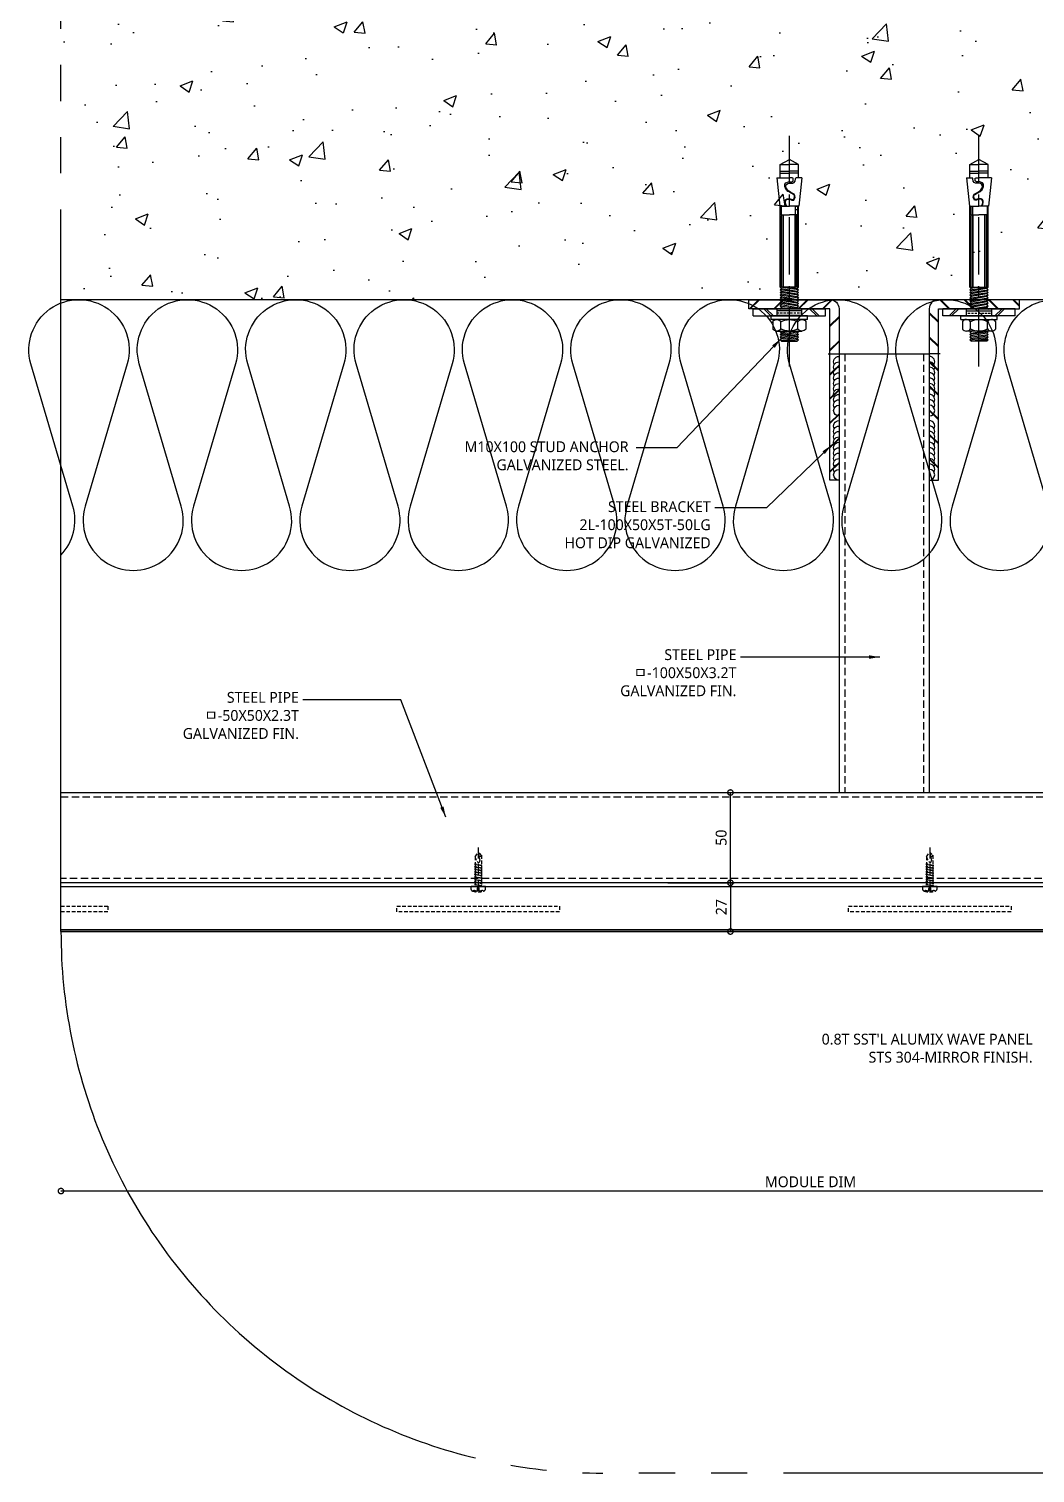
# Model space of a CAD drawing. Header units: millimetres. Extents: x 3584 to 9537, y 842 to 7828.
# Drawn here: x 5466 to 6023, y 6228 to 7028 of the extents above; entities that cross this region are included whole.
import ezdxf

# ---------------------------------------------------------------- set-up
doc = ezdxf.new("R2010")
doc.units = ezdxf.units.MM
doc.set_wipeout_variables(frame=1)
for name, pattern in [('CENTER', [50.8, 31.75, -6.35, 6.35, -6.35]), ('DASHED', [19.05, 12.7, -6.35]), ('HIDDEN', [3, 2, -1]), ('PHANTOM', [25, 20, -1, 1, -1, 1, -1])]:
    doc.linetypes.add(name, pattern=pattern)
doc.layers.get('DEFPOINTS').update_dxf_attribs({"color": 142, "lineweight": 30})
for name, color, linetype in [('0-DIM', 7, 'Continuous'), ('0-WELDING', 1, 'Continuous'), ('1', 1, 'Continuous'), ('2', 2, 'Continuous'), ('2-SCREW-BOLT', 2, 'Continuous'), ('3', 3, 'CENTER'), ('4', 4, 'Continuous'), ('7', 7, 'Continuous'), ('8', 8, 'Continuous'), ('CASTFIX', 1, 'Continuous'), ('CON', 2, 'Continuous'), ('MRK1', 3, 'Continuous'), ('Net truc', 31, 'CENTER'), ('TEXT', 7, 'Continuous'), ('xref_section$0$CON', 2, 'Continuous'), ('xref_section$0$INSUL', 8, 'Continuous')]:
    doc.layers.add(name, color=color, linetype=linetype)
doc.layers.add('def', color=213, linetype='Continuous', plot=False)
doc.styles.add('맑은고딕', font='malgun.ttf')
doc.dimstyles.new('HD-2', dxfattribs={"dimscale": 2, "dimtxt": 3, "dimasz": 3, "dimexe": 1, "dimexo": 3, "dimgap": 1, "dimtad": 1, "dimdec": 1, "dimzin": 12, "dimdsep": 46, "dimtxsty": '맑은고딕', "dimblk": 'DOTSMALL', "dimcen": 1, "dimclrd": 2, "dimclre": 2, "dimclrt": 7, "dimadec": 1, "dimazin": 2, "dimtfac": 1, "dimtdec": 1, "dimtix": 1, "dimtmove": 2, "dimatfit": 3, "dimfxl": 1, "dimtolj": 1, "dimtzin": 12, "dimlwd": -1, "dimlwe": -1, "dimarcsym": 0})

# ---------------------------------------------------------------- blocks, each defined once
blk = doc.blocks.new('Set Anchor')
at = {"layer": '1'}
h = blk.add_hatch(dxfattribs=at)
h.set_pattern_fill('ANSI33', color=256, scale=10, angle=135, style=0)
h.set_pattern_definition([(180, (-2444.4873, -986.835), (-1e-15, -2.5), []), (180, (-2445.7373, -985.585), (-1e-15, -2.5), [1.25, -0.625])])
h.paths.add_polyline_path([(0, 4), (-7, 4), (-7, 0), (0, 0)])
h.paths.add_polyline_path([(7, 4), (0, 4), (0, 0), (7, 0)])
at = {"color": 1, "linetype": 'CENTER'}
blk.add_line((0, 31.93), (0, -95.78), dxfattribs=at)
for p, q in [((-20, 4), (20, 4)), ((-20, 4), (-20, 0)), ((-20, 0), (20, 0)), ((20, 4), (20, 0))]:
    blk.add_line(p, q)
at = {"layer": '1'}
blk.add_lwpolyline([(-7, 4), (7, 4), (7, 0), (-7, 0)], close=True, dxfattribs=at)
at = {"layer": '2'}
for p, q in [((-5.04, 17.31), (4.25, 18.04)), ((-5.04, 17.31), (4.25, 18.04)), ((5, 17.29), (-5, 15.83)), ((5, 17.29), (-5, 15.83)), ((4.25, 18.04), (-4.29, 16.55)), ((4.25, 18.04), (-4.29, 16.55)), ((-4.29, 18.02), (4.21, 18.02)), ((-4.29, 18.02), (4.21, 18.02)), ((4.25, 16.54), (-4.29, 15.05)), ((4.25, 16.54), (-4.29, 15.05)), ((-9.21, 7.11), (-9.21, 11.3)), ((-9.21, 7.11), (-9.21, 11.3)), ((-7, 12.4), (7, 12.4)), ((-7, 12.4), (7, 12.4)), ((-5.04, 14.29), (-4.29, 13.54)), ((-5.04, 14.29), (-4.29, 13.54)), ((-5.04, 12.79), (-4.29, 13.54)), ((-5.04, 12.79), (-4.29, 13.54)), ((-5.04, 12.79), (-4.65, 12.4)), ((-5.04, 12.79), (-4.65, 12.4)), ((5, 15.79), (-5, 14.26)), ((5, 15.79), (-5, 14.26)), ((-5, 12.76), (5, 14.29)), ((-5, 12.76), (5, 14.29)), ((-4.67, 11.13), (-4.67, 7.27)), ((-4.67, 11.13), (-4.67, 7.27)), ((-4.29, 13.54), (4.25, 15.04)), ((-4.29, 13.54), (4.25, 15.04)), ((4.25, 13.54), (-2.22, 12.4)), ((4.25, 13.54), (-2.22, 12.4)), ((1.6, 12.26), (5, 12.78)), ((1.6, 12.26), (5, 12.78)), ((4.25, 13.54), (5, 14.29)), ((4.25, 13.54), (5, 14.29)), ((4.25, 13.54), (5, 12.78)), ((4.25, 13.54), (5, 12.78)), ((4.62, 12.4), (5, 12.78)), ((4.62, 12.4), (5, 12.78)), ((4.67, 11.13), (4.67, 7.27)), ((4.67, 11.13), (4.67, 7.27)), ((9.21, 7.11), (9.21, 11.3)), ((9.21, 7.11), (9.21, 11.3)), ((10.12, 6), (-10.12, 6)), ((-10.12, 6), (-10.12, 4)), ((-5.04, 0.66), (-5.04, 0.66)), ((-5.04, 0.66), (-5.04, 0.66)), ((4.54, 0), (-5.04, -1.5)), ((4.54, 0), (-5.04, -1.5)), ((-4.29, -0.75), (-0.21, 0)), ((-4.29, -0.75), (-0.21, 0)), ((4.25, -0.67), (4.93, 0)), ((4.25, -0.67), (4.93, 0)), ((10.12, 6), (10.12, 4)), ((-5.04, 0), (-4.29, -0.75)), ((-5.04, 0), (-4.29, -0.75)), ((-5.04, -1.5), (-4.29, -0.75)), ((-5.04, -1.5), (-4.29, -0.75)), ((-5.04, -1.5), (-4.29, -2.25)), ((-5.04, -1.5), (-4.29, -2.25)), ((-5.04, -3), (-4.29, -2.25)), ((-5.04, -3), (-4.29, -2.25)), ((-5.04, -3), (-4.29, -3.75)), ((-5.04, -4.5), (-4.29, -3.75)), ((-5.04, -4.5), (-4.29, -5.25)), ((-5.04, -6), (-4.29, -5.25)), ((-5.04, -6), (-4.29, -6.75)), ((-5.04, -7.51), (-4.29, -6.75)), ((-5.04, -7.51), (-4.29, -8.26)), ((5, -1.42), (-5, -2.99)), ((5, -1.42), (-5, -2.99)), ((5, -2.93), (-5, -4.49)), ((5, -2.93), (-5, -4.49)), ((5, -4.43), (-5, -5.99)), ((5, -4.43), (-5, -5.99)), ((5, -5.93), (-5, -7.49)), ((5, -5.93), (-5, -7.49)), ((5, -7.43), (-5, -8.99)), ((5, -7.43), (-5, -8.99)), ((-4.29, -2.25), (4.25, -0.67)), ((-4.29, -2.25), (4.25, -0.67)), ((-4.29, -3.75), (4.25, -2.18)), ((-4.29, -5.25), (4.25, -3.68)), ((-4.29, -6.75), (4.25, -5.18)), ((-4.29, -8.26), (4.25, -6.68)), ((4.25, -0.67), (5, -1.42)), ((4.25, -0.67), (5, -1.42)), ((4.25, -2.18), (5, -1.42)), ((4.25, -2.18), (5, -1.42)), ((4.25, -2.18), (5, -2.93)), ((4.25, -2.18), (5, -2.93)), ((4.25, -3.68), (5, -2.93)), ((4.25, -3.68), (5, -2.93)), ((4.25, -3.68), (5, -4.43)), ((4.25, -3.68), (5, -4.43)), ((4.25, -5.18), (5, -4.43)), ((4.25, -5.18), (5, -4.43)), ((4.25, -5.18), (5, -5.93)), ((4.25, -5.18), (5, -5.93)), ((4.25, -6.68), (5, -5.93)), ((4.25, -6.68), (5, -5.93)), ((4.25, -6.68), (5, -7.43)), ((4.25, -6.68), (5, -7.43)), ((4.25, -8.18), (5, -7.43)), ((4.25, -8.18), (5, -7.43)), ((-5.04, -9.01), (-4.29, -8.26)), ((-5.04, -9.01), (-4.29, -9.76)), ((-5.04, -10.51), (-4.29, -9.76)), ((-5.04, -10.51), (-4.29, -11.26)), ((5, -8.93), (-5, -10.5)), ((5, -8.93), (-5, -10.5)), ((5, -10.43), (-5, -11.93)), ((-5, -11.93), (-4.29, -11.26)), ((-5, -11.93), (-5, -56.84)), ((-5, -11.93), (-5, -56.84)), ((5, -11.93), (-5, -11.93)), ((-4.8, -11.93), (-4.8, -51.72)), ((-4.8, -11.93), (-4.8, -51.72)), ((-4.51, -11.93), (-4.51, -51.72)), ((-4.51, -11.93), (-4.51, -51.72)), ((-4.29, -9.76), (4.25, -8.18)), ((-4.29, -11.26), (4.25, -9.68)), ((-4.24, -11.93), (-4.24, -51.72)), ((-4.24, -11.93), (-4.24, -51.72)), ((-3.19, -11.93), (-3.19, -51.72)), ((-3.19, -11.93), (-3.19, -51.72)), ((0.66, -11.93), (4.25, -11.18)), ((3.34, -11.93), (3.34, -56.84)), ((4.24, -11.93), (4.24, -51.72)), ((4.24, -11.93), (4.24, -51.72)), ((4.25, -8.18), (5, -8.93)), ((4.25, -8.18), (5, -8.93)), ((4.25, -9.68), (5, -8.93)), ((4.25, -9.68), (5, -8.93)), ((4.25, -9.68), (5, -10.43)), ((4.25, -9.68), (5, -10.43)), ((4.25, -11.18), (5, -10.43)), ((4.25, -11.18), (5, -10.43)), ((4.25, -11.18), (5, -11.93)), ((4.25, -11.18), (5, -11.93)), ((4.51, -11.93), (4.51, -51.72)), ((4.51, -11.93), (4.51, -51.72)), ((4.8, -11.93), (4.8, -51.72)), ((4.8, -11.93), (4.8, -51.72)), ((5, -11.93), (5, -56.84)), ((5, -11.93), (5, -56.84)), ((-4.5, -51.98), (0, -51.98)), ((-4.5, -51.98), (0, -51.98)), ((-4.5, -56.78), (-4.5, -51.98)), ((-4.5, -56.78), (-4.5, -51.98)), ((4.5, -51.98), (0, -51.98)), ((4.5, -51.98), (0, -51.98)), ((4.5, -56.78), (4.5, -51.98)), ((4.5, -56.78), (4.5, -51.98)), ((-6.85, -72.56), (-5.28, -56.79)), ((-6.85, -72.56), (-5.28, -56.79)), ((-5.28, -56.79), (0, -56.79)), ((-5.28, -56.79), (0, -56.79)), ((5.28, -56.79), (0, -56.79)), ((5.28, -56.79), (0, -56.79)), ((6.85, -72.56), (5.28, -56.79)), ((6.85, -72.56), (5.28, -56.79)), ((-6.85, -72.56), (0, -72.56)), ((-6.85, -72.56), (0, -72.56)), ((-5.01, -75.06), (0.08, -75.06)), ((-5.01, -75.06), (0.08, -75.06)), ((-5, -72.56), (-5, -79.95)), ((-5, -72.56), (-5, -79.95)), ((-5, -76.27), (0, -76.27)), ((-5, -76.27), (0, -76.27)), ((-5, -79.95), (0, -82.62)), ((-5, -79.95), (0, -82.62)), ((-5, -79.95), (0, -79.95)), ((-5, -79.95), (0, -79.95)), ((5.01, -75.06), (-0.08, -75.06)), ((5.01, -75.06), (-0.08, -75.06)), ((1.55, -72.56), (0, -72.56)), ((1.55, -72.56), (0, -72.56)), ((5, -76.27), (0, -76.27)), ((5, -76.27), (0, -76.27)), ((5, -79.95), (0, -82.62)), ((5, -79.95), (0, -82.62)), ((5, -79.95), (0, -79.95)), ((5, -79.95), (0, -79.95)), ((6.85, -72.56), (3.59, -72.56)), ((6.85, -72.56), (3.59, -72.56)), ((5, -72.56), (5, -79.95)), ((5, -72.56), (5, -79.95))]:
    blk.add_line(p, q, dxfattribs=at)
at = {"layer": '2', "linetype": 'DASHED'}
for p, q in [((-5.04, 17.27), (-4.29, 18.02)), ((-5.04, 17.27), (-4.29, 18.02)), ((-5.04, 17.31), (-4.29, 16.56)), ((-5.04, 17.31), (-4.29, 16.56)), ((-5.04, 15.8), (-4.29, 16.55)), ((-5.04, 15.8), (-4.29, 16.55)), ((4.25, 18.04), (5, 17.29)), ((4.25, 18.04), (5, 17.29)), ((4.25, 16.54), (5, 17.29)), ((4.25, 16.54), (5, 17.29)), ((4.25, 16.54), (5, 15.79)), ((4.25, 16.54), (5, 15.79)), ((-5.04, 15.8), (-4.29, 15.05)), ((-5.04, 15.8), (-4.29, 15.05)), ((-5.04, 14.29), (-4.29, 15.05)), ((-5.04, 14.29), (-4.29, 15.05)), ((4.25, 15.04), (5, 15.79)), ((4.25, 15.04), (5, 15.79)), ((4.25, 15.04), (5, 14.29)), ((4.25, 15.04), (5, 14.29))]:
    blk.add_line(p, q, dxfattribs=at)
at = {"layer": '2'}
for points in [[(-1.56, -56.79), (-2.1, -57.77), (-2.32, -58.88), (-2.27, -59.81), (-1.92, -60.43), (-1.25, -60.92), (-0.1, -61.01), (0.39, -60.88), (1.01, -60.66), (1.59, -60.43), (2.12, -60.48), (2.52, -60.7), (2.75, -61.23), (2.88, -61.77), (2.88, -62.16), (2.79, -62.69), (2.35, -63.32), (1.45, -63.81), (0.57, -64.25), (-0.14, -64.66), (-0.81, -65.01), (-1.25, -65.41), (-1.7, -65.94), (-2.1, -66.69), (-2.45, -67.58), (-2.54, -68.38), (-2.45, -69.01), (-1.87, -69.72), (-0.54, -70.33), (0.35, -70.29), (1.37, -70.37), (1.95, -70.6), (2.08, -70.92), (2.17, -71.4), (2.17, -71.71), (2.21, -71.98), (2.08, -72.24), (1.9, -72.34), (1.5, -72.56)], [(-1.56, -56.79), (-2.1, -57.77), (-2.32, -58.88), (-2.27, -59.81), (-1.92, -60.43), (-1.25, -60.92), (-0.1, -61.01), (0.39, -60.88), (1.01, -60.66), (1.59, -60.43), (2.12, -60.48), (2.52, -60.7), (2.75, -61.23), (2.88, -61.77), (2.88, -62.16), (2.79, -62.69), (2.35, -63.32), (1.45, -63.81), (0.57, -64.25), (-0.14, -64.66), (-0.81, -65.01), (-1.25, -65.41), (-1.7, -65.94), (-2.1, -66.69), (-2.45, -67.58), (-2.54, -68.38), (-2.45, -69.01), (-1.87, -69.72), (-0.54, -70.33), (0.35, -70.29), (1.37, -70.37), (1.95, -70.6), (2.08, -70.92), (2.17, -71.4), (2.17, -71.71), (2.21, -71.98), (2.08, -72.24), (1.9, -72.34), (1.5, -72.56)], [(-1.47, -56.79), (-1.87, -57.69), (-2.14, -59.01), (-2.01, -59.95), (-1.61, -60.43), (-0.99, -60.74), (-0.27, -60.74), (0.57, -60.57), (1.45, -60.21), (2.43, -60.21), (2.92, -60.88), (3.15, -61.59), (3.1, -62.79), (2.61, -63.5), (1.99, -63.85), (0.61, -64.56), (-0.23, -65.09), (-1.03, -65.94), (-1.7, -67), (-1.87, -67.28), (-1.96, -68.42), (-1.65, -68.78), (-0.9, -69.31), (0.08, -69.62), (0.92, -69.58), (1.95, -69.54), (2.7, -69.89), (3.15, -70.65), (3.41, -71.93), (3.59, -72.56)], [(-1.47, -56.79), (-1.87, -57.69), (-2.14, -59.01), (-2.01, -59.95), (-1.61, -60.43), (-0.99, -60.74), (-0.27, -60.74), (0.57, -60.57), (1.45, -60.21), (2.43, -60.21), (2.92, -60.88), (3.15, -61.59), (3.1, -62.79), (2.61, -63.5), (1.99, -63.85), (0.61, -64.56), (-0.23, -65.09), (-1.03, -65.94), (-1.7, -67), (-1.87, -67.28), (-1.96, -68.42), (-1.65, -68.78), (-0.9, -69.31), (0.08, -69.62), (0.92, -69.58), (1.95, -69.54), (2.7, -69.89), (3.15, -70.65), (3.41, -71.93), (3.59, -72.56)]]:
    blk.add_lwpolyline(points, dxfattribs=at)
for centre, radius, start, end in [((-7, 9.64), 2.76, 32.64489, 143.19138), ((-7, 9.64), 2.76, 32.64489, 143.19138), ((0, 3.2), 9.21, 59.52259, 120.47741), ((0, 3.2), 9.21, 59.52259, 120.47741), ((7, 9.64), 2.76, 36.80862, 147.35511), ((7, 9.64), 2.76, 36.80862, 147.35511), ((-7, 8.76), 2.76, 216.80862, 327.35511), ((-7, 8.76), 2.76, 216.80862, 327.35511), ((0, 15.21), 9.21, 239.52259, 300.47741), ((0, 15.21), 9.21, 239.52259, 300.47741), ((7, 8.76), 2.76, 212.64489, 323.19138), ((7, 8.76), 2.76, 212.64489, 323.19138)]:
    blk.add_arc(centre, radius, start, end, dxfattribs=at)
at = {"layer": '3'}
blk.add_line((10.12, 4), (-10.12, 4), dxfattribs=at)
at = {"layer": '8'}
for p, q in [((-10.19, 4), (-14.19, 0)), ((-8.77, 4), (-12.77, 0)), ((15.17, 4), (11.17, 0)), ((16.59, 4), (12.59, 0))]:
    blk.add_line(p, q, dxfattribs=at)
at = {"layer": 'CASTFIX'}
blk.add_line((3.19, -11.93), (3.19, -51.72), dxfattribs=at)
blk.add_line((3.19, -11.93), (3.19, -51.72), dxfattribs=at)
blk = doc.blocks.new('*U35')
at = {"layer": '0-WELDING'}
for centre, start in [((3, 0), 180), ((6, 0), 240), ((9, 0), 240), ((12, 0), 240), ((15, 0), 240), ((18, 0), 240), ((21, 0), 240), ((24, 0), 240), ((27, 0), 240), ((30, 0), 240)]:
    blk.add_arc(centre, 3, start, 0, dxfattribs=at)
blk = doc.blocks.new('L-100X80X6T-1')
at = {"layer": '7'}
h = blk.add_hatch(dxfattribs=at)
h.set_pattern_fill('ANSI32', color=8)
h.set_pattern_definition([(45, (-100811.442, -62247.727), (-6.7351921, 6.7351921), []), (45, (-100810.993, -62247.727), (-6.7351921, 6.7351921), [])])
edge = h.paths.add_edge_path()
edge.add_line((0, 0), (0, 5))
edge.add_line((0, 5), (-95, 5))
edge.add_line((-95, 5), (-95, 50))
edge.add_line((-95, 50), (-100, 50))
edge.add_line((-100, 50), (-100, 5))
edge.add_arc((-95, 5), 5, 180, 270)
edge.add_line((-95, 0), (0, 0))
blk.add_lwpolyline([(0, 0), (0, 5), (-95, 5), (-95, 50), (-100, 50), (-100, 5, 0.414214), (-95, 0)], format="xyb", close=True, dxfattribs=at)
at = {"layer": 'def'}
blk.add_line((-70, 6), (-70, 0), dxfattribs=at)
at = {"rotation": 180}
for p in [(-35.57, 0), (0, 0)]:
    blk.add_blockref('*U35', p, dxfattribs=at)
at = {"layer": '7', "rotation": 270}
blk.add_blockref('Set Anchor', (-95, 27.5), dxfattribs=at)
blk = doc.blocks.new('_DOTSMALL')
at = {"color": 0, "linetype": 'ByBlock', "const_width": 0.5}
blk.add_lwpolyline([(-0.0625, 0, 1), (0.0625, 0, 1)], format="xyb", close=True, dxfattribs=at)
blk = doc.blocks.new('*D89')
at = {"layer": 'DEFPOINTS', "color": 0, "transparency": 16777216}
for p in [(5483.57, 6484.24), (6313.57, 6484.24), (5483.57, 6384.32)]:
    blk.add_point(p, dxfattribs=at)
at = {"layer": 'MRK1', "color": 2, "transparency": 16777216}
for p, q in [((6313.57, 6478.24), (6313.57, 6382.32)), ((6313.57, 6384.32), (5483.57, 6384.32))]:
    blk.add_line(p, q, dxfattribs=at)
at = {"layer": 'MRK1', "color": 2, "transparency": 16777216, "xscale": 6, "yscale": 6, "zscale": 6, "rotation": 180}
blk.add_blockref('_DOTSMALL', (5483.57, 6384.32), dxfattribs=at)
at = {"layer": 'MRK1', "color": 2, "transparency": 16777216, "xscale": 6, "yscale": 6, "zscale": 6}
blk.add_blockref('_DOTSMALL', (6313.57, 6384.32), dxfattribs=at)
at = {"layer": 'MRK1', "color": 7, "transparency": 16777216, "insert": (5898.57, 6389.42), "char_height": 6, "attachment_point": 5, "style": '맑은고딕'}
blk.add_mtext('\\A1;MODULE DIM', dxfattribs=at)
blk = doc.blocks.new('*D91')
at = {"layer": '0-DIM', "color": 2, "transparency": 16777216}
for p, q in [((5819.59, 6555.09), (5856.21, 6555.09)), ((5854.21, 6555.09), (5854.21, 6528.09)), ((5819.59, 6528.09), (5856.21, 6528.09))]:
    blk.add_line(p, q, dxfattribs=at)
at = {"layer": 'DEFPOINTS', "color": 0, "transparency": 16777216}
for p in [(5813.59, 6555.09), (5813.59, 6528.09), (5854.21, 6528.09)]:
    blk.add_point(p, dxfattribs=at)
at = {"layer": '0-DIM', "color": 2, "transparency": 16777216, "xscale": 6, "yscale": 6, "zscale": 6}
for p, rotation in [((5854.21, 6555.09), 90), ((5854.21, 6528.09), 270)]:
    blk.add_blockref('_DOTSMALL', p, dxfattribs=dict(at, rotation=rotation))
at = {"layer": '0-DIM', "color": 7, "transparency": 16777216, "insert": (5849.16, 6541.59), "char_height": 6, "attachment_point": 5, "rotation": 90, "style": '맑은고딕'}
blk.add_mtext('\\A1;27', dxfattribs=at)
blk = doc.blocks.new('*D92')
at = {"layer": '0-DIM', "color": 2, "transparency": 16777216}
for p, q in [((5819.59, 6605.09), (5856.21, 6605.09)), ((5854.21, 6555.09), (5854.21, 6605.09)), ((5819.59, 6555.09), (5856.21, 6555.09))]:
    blk.add_line(p, q, dxfattribs=at)
at = {"layer": 'DEFPOINTS', "color": 0, "transparency": 16777216}
for p in [(5813.59, 6605.09), (5854.21, 6605.09), (5813.59, 6555.09)]:
    blk.add_point(p, dxfattribs=at)
at = {"layer": '0-DIM', "color": 2, "transparency": 16777216, "xscale": 6, "yscale": 6, "zscale": 6}
for p, rotation in [((5854.21, 6605.09), 90), ((5854.21, 6555.09), 270)]:
    blk.add_blockref('_DOTSMALL', p, dxfattribs=dict(at, rotation=rotation))
at = {"layer": '0-DIM', "color": 7, "transparency": 16777216, "insert": (5849.11, 6580.09), "char_height": 6, "attachment_point": 5, "rotation": 90, "style": '맑은고딕'}
blk.add_mtext('\\A1;50', dxfattribs=at)

msp = doc.modelspace()

# ---------------------------------------------------------------- hatches: boundary and pattern name
at = {"layer": 'CON'}
h = msp.add_hatch(dxfattribs=at)
h.set_pattern_fill('AR-CONC', color=8, scale=0.4)
h.set_pattern_definition([(50, (-26704.566, -5331.814), (72.87387, -6.37563), [7.62, -83.82]), (355, (-26704.57, -5331.81), (-14.09737, 76.42274), [6.096, -67.05623]), (100.45144, (-26698.494, -5332.345), (58.7765, 70.0471), [6.476, -71.2361]), (46.1842, (-26704.57, -5311.49), (108.43162, -16.81693), [11.43, -125.73]), (96.63556, (-26695.53, -5312.9), (94.96165, 98.97045), [9.714, -106.85424]), (351.18415, (-26704.57, -5311.49), (94.96165, 98.97045), [9.144, -100.5839]), (21, (-26694.406, -5316.574), (60.64576, -40.90608), [7.62, -83.82]), (326, (-26694.41, -5316.57), (24.72081, 73.67519), [6.096, -67.056]), (71.45144, (-26689.35, -5319.98), (85.36657, 32.76911), [6.476, -71.23598]), (37.5, (-26704.566, -5331.814), (1.235441, 33.822016), [0, -66.2432, 0, -68.072, 0, -67.31]), (7.5, (-26704.566, -5331.814), (26.727865, 40.07223), [0, -38.8112, 0, -64.7192, 0, -25.654]), (327.5, (-26727.223, -5331.814), (54.236238, -2.291498), [0, -25.4, 0, -79.248, 0, -105.156]), (317.5, (-26737.383, -5331.814), (59.25167, 10.170596), [0, -33.02, 0, -52.6288, 0, -74.676])])
h.paths.add_polyline_path([(6283.57, 7578.09), (5487.76, 7578.09, 0.041886), (5483.57, 7528.09), (5483.57, 6878.09), (6083.57, 6878.09), (6083.57, 6628.09), (6283.57, 6628.09)])

# ---------------------------------------------------------------- linework, layer by layer
at = {"layer": '2', "color": 8, "linetype": 'HIDDEN'}
for p, q in [((5712.82, 6569.55), (5712.82, 6556.06)), ((5716.32, 6570.35), (5716.32, 6556.06)), ((5962.82, 6569.55), (5962.82, 6556.06)), ((5966.32, 6570.35), (5966.32, 6556.06)), ((5712.82, 6556.14), (5712.82, 6553.09)), ((5716.32, 6556.14), (5716.32, 6553.09)), ((5962.82, 6556.14), (5962.82, 6553.09)), ((5966.32, 6556.14), (5966.32, 6553.09))]:
    msp.add_line(p, q, dxfattribs=at)
for points in [[(5714.57, 6572.09), (5715.46, 6567.38, -0.346664), (5714.95, 6566.36, -0.325529), (5714.37, 6566.46, -0.145857), (5712.82, 6569.55), (5714.57, 6572.09), (5716.32, 6570.35)], [(5964.57, 6572.09), (5965.46, 6567.38, -0.346664), (5964.95, 6566.36, -0.325529), (5964.37, 6566.46, -0.145857), (5962.82, 6569.55), (5964.57, 6572.09), (5966.32, 6570.35)]]:
    msp.add_lwpolyline(points, format="xyb", dxfattribs=at)
for centre in [(5715.51, 6570.53), (5965.51, 6570.53)]:
    msp.add_arc(centre, 0.825, 230.33383, 347.95578, dxfattribs=at)
at = {"layer": '2-SCREW-BOLT', "color": 8, "linetype": 'HIDDEN'}
for p, q in [((5712.62, 6553.09), (5710.49, 6553.09)), ((5712.07, 6553.09), (5717.07, 6553.09)), ((5712.07, 6553.09), (5717.07, 6553.09)), ((5718.65, 6553.09), (5716.9, 6553.09)), ((5962.62, 6553.09), (5960.49, 6553.09)), ((5962.07, 6553.09), (5967.07, 6553.09)), ((5962.07, 6553.09), (5967.07, 6553.09)), ((5968.65, 6553.09), (5966.9, 6553.09))]:
    msp.add_line(p, q, dxfattribs=at)
for points in [[(5710.49, 6553.09), (5710.49, 6551.9, 0.334238), (5711.55, 6550.48, 0.141196), (5717.58, 6550.48, 0.334238), (5718.65, 6551.9), (5718.65, 6553.09)], [(5960.49, 6553.09), (5960.49, 6551.9, 0.334238), (5961.55, 6550.48, 0.141196), (5967.58, 6550.48, 0.334238), (5968.65, 6551.9), (5968.65, 6553.09)]]:
    msp.add_lwpolyline(points, format="xyb", dxfattribs=at)
for points in [[(5717.58, 6550.48), (5717.31, 6550.7), (5717, 6550.79), (5716.68, 6550.77), (5716.35, 6550.69), (5716.04, 6550.58), (5715.76, 6550.46), (5715.52, 6550.37), (5715.34, 6550.35), (5715.22, 6550.42), (5715.16, 6550.56), (5715.14, 6550.77), (5715.15, 6551.01), (5715.16, 6551.28), (5715.17, 6551.55), (5715.16, 6551.81), (5715.12, 6552.04), (5715.03, 6552.21), (5714.9, 6552.34), (5714.74, 6552.42), (5714.57, 6552.44), (5714.4, 6552.42), (5714.24, 6552.34), (5714.11, 6552.21), (5714.02, 6552.04), (5713.97, 6551.81), (5713.96, 6551.55), (5713.98, 6551.28), (5713.99, 6551.01), (5714, 6550.77), (5713.98, 6550.56), (5713.92, 6550.42), (5713.8, 6550.35), (5713.62, 6550.37), (5713.38, 6550.46), (5713.09, 6550.58), (5712.78, 6550.69), (5712.46, 6550.77), (5712.14, 6550.79), (5711.83, 6550.7), (5711.55, 6550.48)], [(5967.58, 6550.48), (5967.31, 6550.7), (5967, 6550.79), (5966.68, 6550.77), (5966.35, 6550.69), (5966.04, 6550.58), (5965.76, 6550.46), (5965.52, 6550.37), (5965.34, 6550.35), (5965.22, 6550.42), (5965.16, 6550.56), (5965.14, 6550.77), (5965.15, 6551.01), (5965.16, 6551.28), (5965.17, 6551.55), (5965.16, 6551.81), (5965.12, 6552.04), (5965.03, 6552.21), (5964.9, 6552.34), (5964.74, 6552.42), (5964.57, 6552.44), (5964.4, 6552.42), (5964.24, 6552.34), (5964.11, 6552.21), (5964.02, 6552.04), (5963.97, 6551.81), (5963.96, 6551.55), (5963.98, 6551.28), (5963.99, 6551.01), (5964, 6550.77), (5963.98, 6550.56), (5963.92, 6550.42), (5963.8, 6550.35), (5963.62, 6550.37), (5963.38, 6550.46), (5963.09, 6550.58), (5962.78, 6550.69), (5962.46, 6550.77), (5962.14, 6550.79), (5961.83, 6550.7), (5961.55, 6550.48)]]:
    msp.add_lwpolyline(points, dxfattribs=at)
at = {"layer": '4'}
msp.add_lwpolyline([(5483.57, 6553.09), (6313.57, 6553.09), (6313.57, 6528.09), (5483.57, 6528.09)], dxfattribs=at)
at = {"layer": '4', "color": 8, "linetype": 'HIDDEN'}
msp.add_lwpolyline([(5483.57, 6542.09), (5509.57, 6542.09), (5509.57, 6539.09), (5483.57, 6539.09)], dxfattribs=at)
for points in [[(5669.57, 6542.09), (5759.57, 6542.09), (5759.57, 6539.09), (5669.57, 6539.09)], [(5919.57, 6542.09), (6009.57, 6542.09), (6009.57, 6539.09), (5919.57, 6539.09)]]:
    msp.add_lwpolyline(points, close=True, dxfattribs=at)
at = {"layer": '7'}
for p, q in [((5914.34, 6848.09), (5914.34, 6605.09)), ((5914.34, 6848.09), (5964.34, 6848.09)), ((5964.34, 6848.09), (5964.34, 6605.09)), ((5483.57, 6605.09), (6266.57, 6605.09)), ((6266.57, 6555.09), (5483.57, 6555.09))]:
    msp.add_line(p, q, dxfattribs=at)
at = {"layer": '7', "color": 8, "linetype": 'HIDDEN', "ltscale": 2}
for p, q in [((5917.54, 6848.09), (5917.54, 6605.09)), ((5961.14, 6848.09), (5961.14, 6605.09)), ((5483.57, 6602.79), (6266.57, 6602.79)), ((6266.57, 6557.39), (5483.57, 6557.39))]:
    msp.add_line(p, q, dxfattribs=at)
at = {"layer": '7', "color": 4}
msp.add_lwpolyline([(5483.57, 6528.09), (6313.57, 6528.09), (6313.57, 6553.09), (6312.57, 6553.09), (6312.57, 6529.09), (5483.57, 6529.09)], dxfattribs=at)
at = {"layer": 'MRK1', "color": 3, "linetype": 'PHANTOM', "ltscale": 20}
msp.add_lwpolyline([(5783.57, 6228.09, -0.414214), (5483.57, 6528.09), (5483.57, 7528.09, -0.414214), (5783.57, 7828.09), (6783.57, 7828.09, -0.414214), (7083.57, 7528.09), (7083.57, 6528.09, -0.414214), (6783.57, 6228.09)], format="xyb", close=True, dxfattribs=at)
at = {"layer": 'Net truc', "color": 8, "linetype": 'HIDDEN', "ltscale": 3}
for p, q in [((5714.57, 6574.57), (5714.57, 6547.89)), ((5964.57, 6574.57), (5964.57, 6547.89))]:
    msp.add_line(p, q, dxfattribs=at)
at = {"layer": 'xref_section$0$CON'}
msp.add_line((6083.57, 6878.09), (5483.57, 6878.09), dxfattribs=at)
at = {"layer": 'xref_section$0$INSUL'}
msp.add_lwpolyline([(5483.57, 6736.61, 0.269416), (5490.19, 6763.69), (5466.95, 6842.49, -1.337394), (5520.19, 6842.49), (5496.95, 6763.69, 1.337394), (5550.19, 6763.69), (5526.95, 6842.49, -1.337394), (5580.19, 6842.49), (5556.95, 6763.69, 1.337394), (5610.19, 6763.69), (5586.95, 6842.49, -1.337394), (5640.19, 6842.49), (5616.95, 6763.69, 1.337394), (5670.19, 6763.69), (5646.95, 6842.49, -1.337394), (5700.19, 6842.49), (5676.95, 6763.69, 1.337394), (5730.19, 6763.69), (5706.95, 6842.49, -1.337394), (5760.19, 6842.49), (5736.95, 6763.69, 1.337394), (5790.19, 6763.69), (5766.95, 6842.49, -1.337394), (5820.19, 6842.49), (5796.95, 6763.69, 1.337394), (5850.19, 6763.69), (5826.95, 6842.49, -1.337394), (5880.19, 6842.49), (5856.95, 6763.69, 1.337394), (5910.19, 6763.69), (5886.95, 6842.49, -1.337394), (5940.19, 6842.49), (5916.95, 6763.69, 1.337394), (5970.19, 6763.69), (5946.95, 6842.49, -1.337394), (6000.19, 6842.49), (5976.95, 6763.69, 1.337394), (6030.19, 6763.69), (6006.95, 6842.49, -0.500912), (6033.57, 6878.09)], format="xyb", dxfattribs=at)

# ---------------------------------------------------------------- block references
at = {"layer": '7', "xscale": -1, "rotation": 90}
msp.add_blockref('L-100X80X6T-1', (5914.34, 6778.09), dxfattribs=at)
at = {"layer": '7', "rotation": 270}
msp.add_blockref('L-100X80X6T-1', (5964.34, 6778.09), dxfattribs=at)

# ---------------------------------------------------------------- texts
at = {"layer": 'TEXT', "color": 0, "char_height": 6, "attachment_point": 3, "style": '맑은고딕'}
for s, insert, width in [('M10X100 STUD ANCHOR\\PGALVANIZED STEEL.', (5797.82, 6799.63), 148.494), ('STEEL BRACKET\\P2L-100X50X5T-50LG\\PHOT DIP GALVANIZED', (5843.3, 6766.44), 131.7363), ('STEEL PIPE\\Pㅁ-100X50X3.2T\\PGALVANIZED FIN.', (5857.54, 6684.46), 121.1974), ('STEEL PIPE\\Pㅁ-50X50X2.3T\\PGALVANIZED FIN.', (5615.32, 6660.8), 121.1974), ("0.8T SST'L ALUMIX WAVE PANEL\\PSTS 304-MIRROR FINISH.", (6021.55, 6471.48), 139.0953)]:
    msp.add_mtext(s, dxfattribs=dict(at, insert=insert, width=width))

# ---------------------------------------------------------------- dimensions: what is measured, and where the dimension line sits
at = {"layer": '0-DIM'}
for base, p2, picture, middle in [((5854.21, 6605.09), (5813.59, 6605.09), '*D92', (5849.11, 6580.09)), ((5854.21, 6528.09), (5813.59, 6528.09), '*D91', (5849.16, 6541.59))]:
    dim = msp.add_linear_dim(base=base, p1=(5813.59, 6555.09), p2=p2, angle=90, dimstyle='HD-2', dxfattribs=at)
    dim.commit()
    dim.dimension.update_dxf_attribs({"geometry": picture, "text_midpoint": middle})
at = {"layer": 'MRK1'}
dim = msp.add_linear_dim(base=(5483.57, 6384.32), p1=(6313.57, 6484.24), p2=(5483.57, 6484.24), text='MODULE DIM', dimstyle='HD-2', override={"dimse2": 1}, dxfattribs=at)
dim.commit()
dim.dimension.update_dxf_attribs({"geometry": '*D89', "text_midpoint": (5898.57, 6389.42)})

# ---------------------------------------------------------------- leaders
at = {"layer": '0-DIM'}
for points in [[(5882.16, 6856.41), (5824.48, 6796.06), (5802.13, 6796.06)], [(5910.17, 6797.52), (5874.11, 6762.87), (5845.64, 6762.87)], [(5936.91, 6680.14), (5859.78, 6680.14)], [(5696.63, 6591.38), (5671.66, 6656.48), (5617.56, 6656.48)]]:
    msp.add_leader(points, dimstyle='HD-2', override={"dimgap": 1, "dimtad": 0}, dxfattribs=at)

# ---------------------------------------------------------------- next in the draw order: wipeouts: each hides what was drawn before it
at = {"color": 8, "linetype": 'HIDDEN'}
for points in [[(5712.47, 6554.15), (5712.82, 6554.36), (5714.57, 6553.76), (5716.32, 6553.53), (5716.67, 6553.36), (5716.32, 6553.16), (5714.57, 6553.76), (5712.82, 6553.99)], [(5962.47, 6554.15), (5962.82, 6554.36), (5964.57, 6553.76), (5966.32, 6553.53), (5966.67, 6553.36), (5966.32, 6553.16), (5964.57, 6553.76), (5962.82, 6553.99)]]:
    msp.add_wipeout(points, dxfattribs=at)

# ---------------------------------------------------------------- next in the draw order: linework, layer by layer
for points in [[(5712.47, 6554.15), (5712.82, 6553.99), (5716.32, 6553.53), (5716.67, 6553.36), (5716.32, 6553.16), (5712.82, 6554.36), (5712.47, 6554.15), (5716.67, 6553.36)], [(5962.47, 6554.15), (5962.82, 6553.99), (5966.32, 6553.53), (5966.67, 6553.36), (5966.32, 6553.16), (5962.82, 6554.36), (5962.47, 6554.15), (5966.67, 6553.36)]]:
    msp.add_lwpolyline(points, close=True, dxfattribs=at)

# ---------------------------------------------------------------- next in the draw order: wipeouts: each hides what was drawn before it
for points in [[(5712.47, 6555.56), (5712.82, 6555.77), (5714.57, 6555.17), (5716.32, 6554.94), (5716.67, 6554.77), (5716.32, 6554.57), (5714.57, 6555.17), (5712.82, 6555.4)], [(5962.47, 6555.56), (5962.82, 6555.77), (5964.57, 6555.17), (5966.32, 6554.94), (5966.67, 6554.77), (5966.32, 6554.57), (5964.57, 6555.17), (5962.82, 6555.4)]]:
    msp.add_wipeout(points, dxfattribs=at)

# ---------------------------------------------------------------- next in the draw order: linework, layer by layer
for points in [[(5712.47, 6555.56), (5712.82, 6555.4), (5716.32, 6554.94), (5716.67, 6554.77), (5716.32, 6554.57), (5712.82, 6555.77), (5712.47, 6555.56), (5716.67, 6554.77)], [(5962.47, 6555.56), (5962.82, 6555.4), (5966.32, 6554.94), (5966.67, 6554.77), (5966.32, 6554.57), (5962.82, 6555.77), (5962.47, 6555.56), (5966.67, 6554.77)]]:
    msp.add_lwpolyline(points, close=True, dxfattribs=at)

# ---------------------------------------------------------------- next in the draw order: wipeouts: each hides what was drawn before it
for points in [[(5712.47, 6556.97), (5712.82, 6557.18), (5714.57, 6556.58), (5716.32, 6556.35), (5716.67, 6556.18), (5716.32, 6555.98), (5714.57, 6556.58), (5712.82, 6556.81)], [(5962.47, 6556.97), (5962.82, 6557.18), (5964.57, 6556.58), (5966.32, 6556.35), (5966.67, 6556.18), (5966.32, 6555.98), (5964.57, 6556.58), (5962.82, 6556.81)]]:
    msp.add_wipeout(points, dxfattribs=at)

# ---------------------------------------------------------------- next in the draw order: linework, layer by layer
for points in [[(5712.47, 6556.97), (5712.82, 6556.81), (5716.32, 6556.35), (5716.67, 6556.18), (5716.32, 6555.98), (5712.82, 6557.18), (5712.47, 6556.97), (5716.67, 6556.18)], [(5962.47, 6556.97), (5962.82, 6556.81), (5966.32, 6556.35), (5966.67, 6556.18), (5966.32, 6555.98), (5962.82, 6557.18), (5962.47, 6556.97), (5966.67, 6556.18)]]:
    msp.add_lwpolyline(points, close=True, dxfattribs=at)

# ---------------------------------------------------------------- next in the draw order: wipeouts: each hides what was drawn before it
for points in [[(5712.47, 6558.38), (5712.82, 6558.59), (5714.57, 6557.99), (5716.32, 6557.76), (5716.67, 6557.59), (5716.32, 6557.39), (5714.57, 6557.99), (5712.82, 6558.22)], [(5962.47, 6558.38), (5962.82, 6558.59), (5964.57, 6557.99), (5966.32, 6557.76), (5966.67, 6557.59), (5966.32, 6557.39), (5964.57, 6557.99), (5962.82, 6558.22)]]:
    msp.add_wipeout(points, dxfattribs=at)

# ---------------------------------------------------------------- next in the draw order: linework, layer by layer
for points in [[(5712.47, 6558.38), (5712.82, 6558.22), (5716.32, 6557.76), (5716.67, 6557.59), (5716.32, 6557.39), (5712.82, 6558.59), (5712.47, 6558.38), (5716.67, 6557.59)], [(5962.47, 6558.38), (5962.82, 6558.22), (5966.32, 6557.76), (5966.67, 6557.59), (5966.32, 6557.39), (5962.82, 6558.59), (5962.47, 6558.38), (5966.67, 6557.59)]]:
    msp.add_lwpolyline(points, close=True, dxfattribs=at)

# ---------------------------------------------------------------- next in the draw order: wipeouts: each hides what was drawn before it
for points in [[(5712.47, 6559.79), (5712.82, 6560), (5714.57, 6559.4), (5716.32, 6559.17), (5716.67, 6559), (5716.32, 6558.8), (5714.57, 6559.4), (5712.82, 6559.63)], [(5962.47, 6559.79), (5962.82, 6560), (5964.57, 6559.4), (5966.32, 6559.17), (5966.67, 6559), (5966.32, 6558.8), (5964.57, 6559.4), (5962.82, 6559.63)]]:
    msp.add_wipeout(points, dxfattribs=at)

# ---------------------------------------------------------------- next in the draw order: linework, layer by layer
for points in [[(5712.47, 6559.79), (5712.82, 6559.63), (5716.32, 6559.17), (5716.67, 6559), (5716.32, 6558.8), (5712.82, 6560), (5712.47, 6559.79), (5716.67, 6559)], [(5962.47, 6559.79), (5962.82, 6559.63), (5966.32, 6559.17), (5966.67, 6559), (5966.32, 6558.8), (5962.82, 6560), (5962.47, 6559.79), (5966.67, 6559)]]:
    msp.add_lwpolyline(points, close=True, dxfattribs=at)

# ---------------------------------------------------------------- next in the draw order: wipeouts: each hides what was drawn before it
for points in [[(5712.47, 6561.2), (5712.82, 6561.41), (5714.57, 6560.81), (5716.32, 6560.58), (5716.67, 6560.41), (5716.32, 6560.21), (5714.57, 6560.81), (5712.82, 6561.04)], [(5962.47, 6561.2), (5962.82, 6561.41), (5964.57, 6560.81), (5966.32, 6560.58), (5966.67, 6560.41), (5966.32, 6560.21), (5964.57, 6560.81), (5962.82, 6561.04)]]:
    msp.add_wipeout(points, dxfattribs=at)

# ---------------------------------------------------------------- next in the draw order: linework, layer by layer
for points in [[(5712.47, 6561.2), (5712.82, 6561.04), (5716.32, 6560.58), (5716.67, 6560.41), (5716.32, 6560.21), (5712.82, 6561.41), (5712.47, 6561.2), (5716.67, 6560.41)], [(5962.47, 6561.2), (5962.82, 6561.04), (5966.32, 6560.58), (5966.67, 6560.41), (5966.32, 6560.21), (5962.82, 6561.41), (5962.47, 6561.2), (5966.67, 6560.41)]]:
    msp.add_lwpolyline(points, close=True, dxfattribs=at)

# ---------------------------------------------------------------- next in the draw order: wipeouts: each hides what was drawn before it
for points in [[(5712.47, 6562.61), (5712.82, 6562.82), (5714.57, 6562.22), (5716.32, 6561.99), (5716.67, 6561.82), (5716.32, 6561.62), (5714.57, 6562.22), (5712.82, 6562.45)], [(5962.47, 6562.61), (5962.82, 6562.82), (5964.57, 6562.22), (5966.32, 6561.99), (5966.67, 6561.82), (5966.32, 6561.62), (5964.57, 6562.22), (5962.82, 6562.45)]]:
    msp.add_wipeout(points, dxfattribs=at)

# ---------------------------------------------------------------- next in the draw order: linework, layer by layer
for points in [[(5712.47, 6562.61), (5712.82, 6562.45), (5716.32, 6561.99), (5716.67, 6561.82), (5716.32, 6561.62), (5712.82, 6562.82), (5712.47, 6562.61), (5716.67, 6561.82)], [(5962.47, 6562.61), (5962.82, 6562.45), (5966.32, 6561.99), (5966.67, 6561.82), (5966.32, 6561.62), (5962.82, 6562.82), (5962.47, 6562.61), (5966.67, 6561.82)]]:
    msp.add_lwpolyline(points, close=True, dxfattribs=at)

# ---------------------------------------------------------------- next in the draw order: wipeouts: each hides what was drawn before it
for points in [[(5712.47, 6564.02), (5712.82, 6564.23), (5714.57, 6563.63), (5716.32, 6563.4), (5716.67, 6563.23), (5716.32, 6563.03), (5714.57, 6563.63), (5712.82, 6563.86)], [(5962.47, 6564.02), (5962.82, 6564.23), (5964.57, 6563.63), (5966.32, 6563.4), (5966.67, 6563.23), (5966.32, 6563.03), (5964.57, 6563.63), (5962.82, 6563.86)]]:
    msp.add_wipeout(points, dxfattribs=at)

# ---------------------------------------------------------------- next in the draw order: linework, layer by layer
for points in [[(5712.47, 6564.02), (5712.82, 6563.86), (5716.32, 6563.4), (5716.67, 6563.23), (5716.32, 6563.03), (5712.82, 6564.23), (5712.47, 6564.02), (5716.67, 6563.23)], [(5962.47, 6564.02), (5962.82, 6563.86), (5966.32, 6563.4), (5966.67, 6563.23), (5966.32, 6563.03), (5962.82, 6564.23), (5962.47, 6564.02), (5966.67, 6563.23)]]:
    msp.add_lwpolyline(points, close=True, dxfattribs=at)

# ---------------------------------------------------------------- next in the draw order: wipeouts: each hides what was drawn before it
for points in [[(5712.47, 6565.43), (5712.82, 6565.64), (5714.57, 6565.04), (5716.32, 6564.81), (5716.67, 6564.64), (5716.32, 6564.44), (5714.57, 6565.04), (5712.82, 6565.27)], [(5962.47, 6565.43), (5962.82, 6565.64), (5964.57, 6565.04), (5966.32, 6564.81), (5966.67, 6564.64), (5966.32, 6564.44), (5964.57, 6565.04), (5962.82, 6565.27)]]:
    msp.add_wipeout(points, dxfattribs=at)

# ---------------------------------------------------------------- next in the draw order: linework, layer by layer
for points in [[(5712.47, 6565.43), (5712.82, 6565.27), (5716.32, 6564.81), (5716.67, 6564.64), (5716.32, 6564.44), (5712.82, 6565.64), (5712.47, 6565.43), (5716.67, 6564.64)], [(5962.47, 6565.43), (5962.82, 6565.27), (5966.32, 6564.81), (5966.67, 6564.64), (5966.32, 6564.44), (5962.82, 6565.64), (5962.47, 6565.43), (5966.67, 6564.64)]]:
    msp.add_lwpolyline(points, close=True, dxfattribs=at)

doc.saveas('drawing.dxf')
